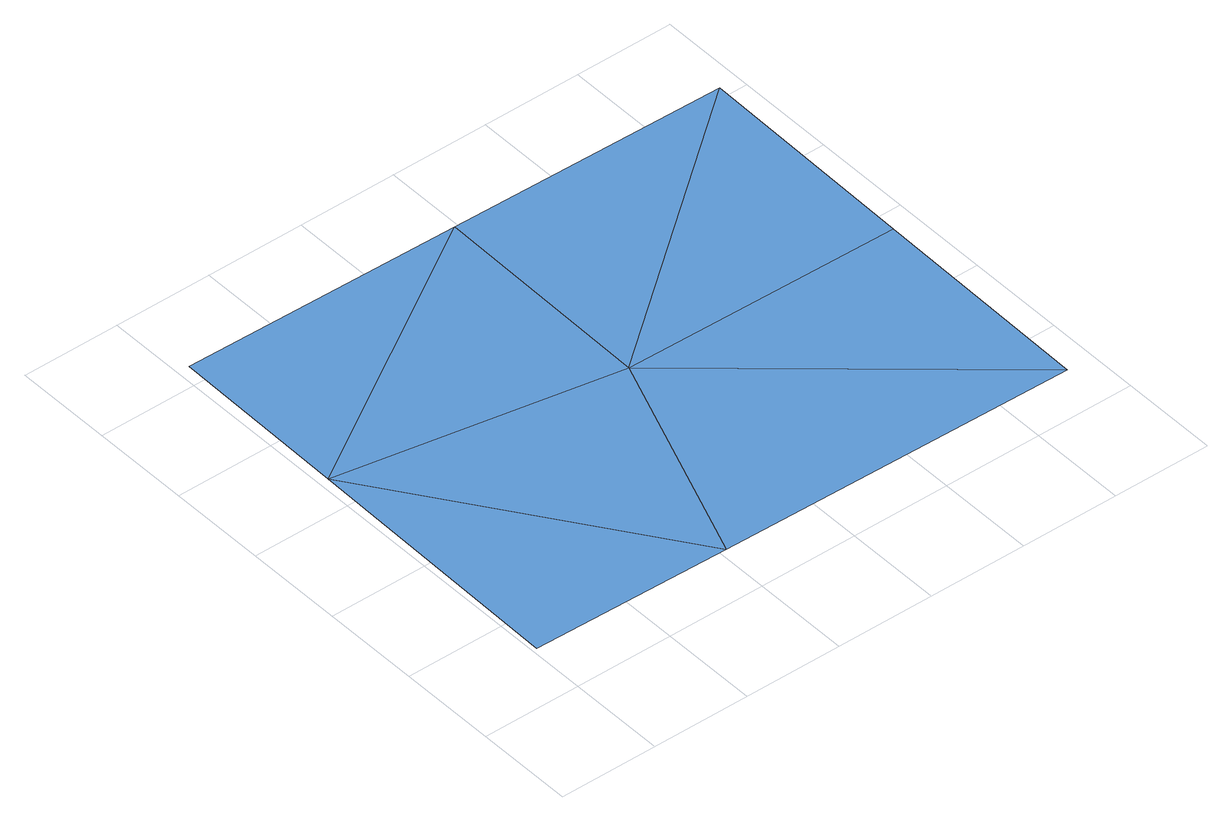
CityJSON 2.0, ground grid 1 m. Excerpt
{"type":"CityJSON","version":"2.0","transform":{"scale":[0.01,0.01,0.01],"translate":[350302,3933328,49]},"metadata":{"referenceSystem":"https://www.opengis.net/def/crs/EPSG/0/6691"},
"CityObjects":{
"waterbody1":{"type":"WaterBody","attributes":{"name":"8","class":"1140","function":"1","WaterBodyRiverFloodingRiskAttribute.description":"4","WaterBodyRiverFloodingRiskAttribute.rankOrg":"3","WaterBodyRiverFloodingRiskAttribute.adminType":"2","WaterBodyRiverFloodingRiskAttribute.scale":"L1"},"geometry":[{"type":"MultiSurface","lod":"1","boundaries":[[[0,1,2]],[[1,3,2]],[[4,3,1]],[[5,2,6]],[[2,7,6]],[[1,0,8]],[[2,3,7]],[[5,0,2]]]}]}
},
"vertices":[
[297,516,2],[10,337,2],[293,285,2],[207,55,2],[5,59,2],[580,511,2],[576,280,2],[572,49,2],[13,521,2]
]}
